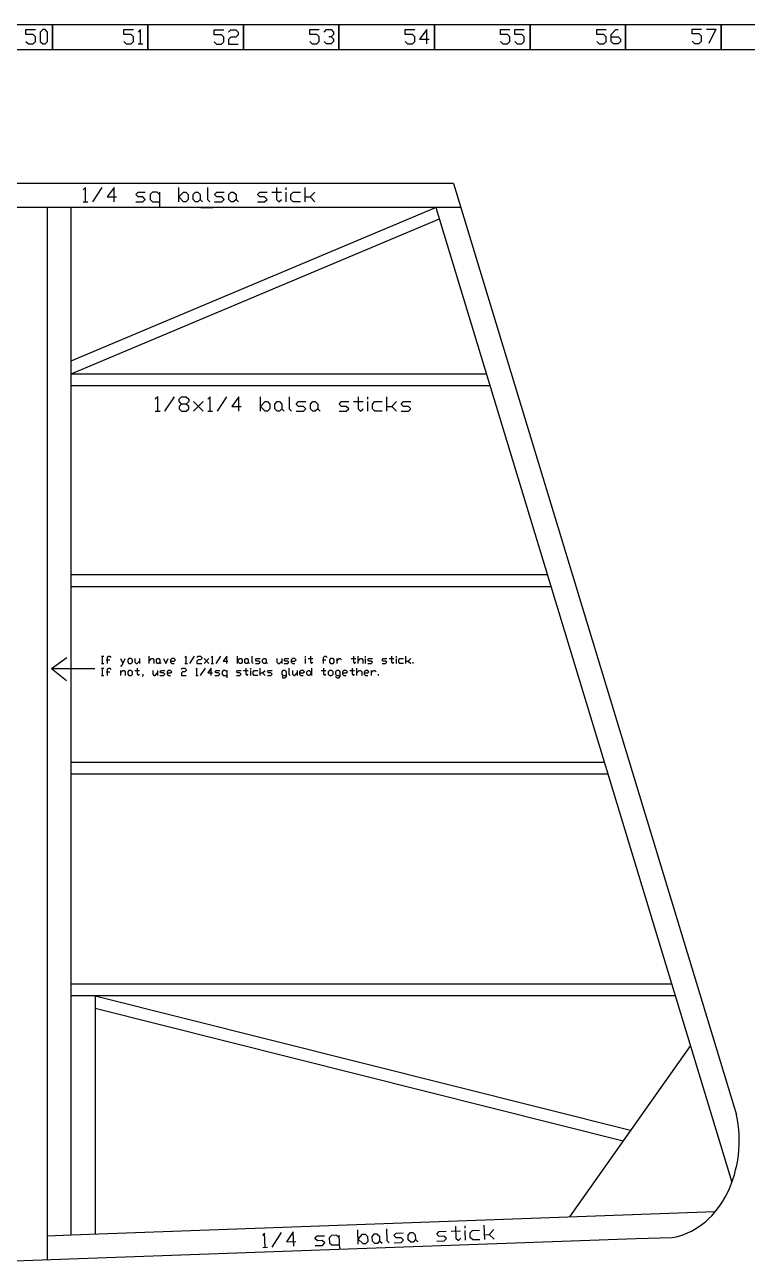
# Model space of a CAD drawing. Extents: x 0 to 102, y 0 to 13.
# Drawn here: x 49.71 to 57.28, y 0.23 to 13.18 of the extents above; entities that cross this region are included whole.
import ezdxf

# ---------------------------------------------------------------- set-up
doc = ezdxf.new("R2010")
doc.units = 0
doc.layers.get('0').update_dxf_attribs({"color": 9, "linetype": 'CONTINUOUS'})

msp = doc.modelspace()

# ---------------------------------------------------------------- linework, layer by layer
at = {"color": 7, "linetype": 'CONTINUOUS', "ltscale": 0.25}
for p, q in [((53.937, 11.515, 0), (49.583, 11.515, 0)), ((54.201, 11.515, 0), (53.937, 11.515, 0)), ((54.201, 11.515, 0), (57.162, 1.766, 0)), ((54.277, 11.265, 0), (49.204, 11.265, 0)), ((49.948, 0.248, 0), (49.948, 11.265, 0)), ((50.198, 0.507, 0), (50.198, 11.265, 0)), ((54.016, 11.265, 0), (57.115, 1.06, 0)), ((55.184, 7.418, 0), (50.198, 7.418, 0)), ((55.222, 7.293, 0), (50.198, 7.293, 0))]:
    msp.add_line(p, q, dxfattribs=at)
at = {"color": 7, "linetype": 'CONTINUOUS'}
for p, q in [((51.556, 11.265, 0), (51.681, 11.265, 0)), ((50.198, 9.659, 0), (54.004, 11.26, 0)), ((50.198, 9.523, 0), (54.052, 11.145, 0)), ((50.198, 9.523, 0), (54.545, 9.523, 0)), ((54.583, 9.398, 0), (50.198, 9.398, 0)), ((49.993, 6.437, 0), (50.151, 6.553, 0)), ((49.993, 6.437, 0), (50.445, 6.437, 0)), ((49.993, 6.437, 0), (50.148, 6.313, 0)), ((50.198, 5.458, 0), (55.779, 5.458, 0)), ((55.817, 5.333, 0), (50.198, 5.333, 0)), ((50.198, 3.135, 0), (56.485, 3.135, 0)), ((56.523, 3.01, 0), (50.198, 3.01, 0)), ((50.448, 3.01, 0), (56.053, 1.603, 0)), ((50.448, 3.01, 0), (50.448, 0.516, 0)), ((50.448, 2.881, 0), (55.976, 1.494, 0)), ((56.68, 2.492, 0), (55.413, 0.696, 0)), ((50.198, 0.507, 0), (56.941, 0.751, 0)), ((49.948, 0.498), (50.198, 0.507)), ((50.18, 0.256, 0), (56.113, 0.469, 0)), ((56.113, 0.469, 0), (56.49, 0.481, 0)), ((49.511, 0.231, 0), (50.18, 0.256, 0))]:
    msp.add_line(p, q, dxfattribs=at)
at = {"color": 7, "linetype": 'CONTINUOUS', "flags": 128}
for points in [[(49.001, 12.919), (50.001, 12.919), (50.001, 13.178), (49.001, 13.178)], [(50.001, 12.919), (51.001, 12.919), (51.001, 13.178), (50.001, 13.178)], [(51.001, 12.919), (52.001, 12.919), (52.001, 13.178), (51.001, 13.178)], [(52.001, 12.919), (53.001, 12.919), (53.001, 13.178), (52.001, 13.178)], [(53.001, 12.919), (54.001, 12.919), (54.001, 13.178), (53.001, 13.178)], [(54.001, 12.919), (55.001, 12.919), (55.001, 13.178), (54.001, 13.178)], [(55.001, 12.919), (56.001, 12.919), (56.001, 13.178), (55.001, 13.178)], [(56.001, 12.919), (57.001, 12.919), (57.001, 13.178), (56.001, 13.178)], [(57.001, 12.919), (58.001, 12.919), (58.001, 13.178), (57.001, 13.178)]]:
    msp.add_lwpolyline(points, close=True, dxfattribs=at)
at = {"linetype": 'BYBLOCK', "flags": 128}
for points in [[(49.724, 13.002), (49.749, 12.977), (49.799, 12.977), (49.824, 13.002), (49.824, 13.052), (49.799, 13.077), (49.724, 13.077), (49.724, 13.127), (49.824, 13.127)], [(49.899, 12.977), (49.924, 12.977), (49.949, 13.002), (49.949, 13.102), (49.924, 13.127), (49.899, 13.127), (49.874, 13.102), (49.874, 13.002), (49.899, 12.977)], [(50.749, 13.002), (50.774, 12.977), (50.824, 12.977), (50.849, 13.002), (50.849, 13.052), (50.824, 13.077), (50.749, 13.077), (50.749, 13.127), (50.849, 13.127)], [(50.924, 12.977), (50.924, 13.127), (50.899, 13.102)], [(51.695, 12.999), (51.72, 12.974), (51.77, 12.974), (51.795, 12.999), (51.795, 13.049), (51.77, 13.074), (51.695, 13.074), (51.695, 13.124), (51.795, 13.124)], [(51.845, 13.099), (51.87, 13.124), (51.92, 13.124), (51.945, 13.099), (51.945, 13.074), (51.92, 13.049), (51.87, 13.049), (51.845, 13.024), (51.845, 12.974), (51.945, 12.974)], [(52.695, 13.002), (52.72, 12.977), (52.77, 12.977), (52.795, 13.002), (52.795, 13.052), (52.77, 13.077), (52.695, 13.077), (52.695, 13.127), (52.795, 13.127)], [(52.845, 13.102), (52.87, 13.127), (52.92, 13.127), (52.945, 13.102), (52.945, 13.077), (52.92, 13.052), (52.895, 13.052)], [(53.695, 13.002), (53.72, 12.977), (53.77, 12.977), (53.795, 13.002), (53.795, 13.052), (53.77, 13.077), (53.695, 13.077), (53.695, 13.127), (53.795, 13.127)], [(53.92, 12.977), (53.92, 13.127), (53.845, 13.027), (53.945, 13.027)], [(54.691, 13.002), (54.716, 12.977), (54.766, 12.977), (54.791, 13.002), (54.791, 13.052), (54.766, 13.077), (54.691, 13.077), (54.691, 13.127), (54.791, 13.127)], [(54.841, 13.002), (54.866, 12.977), (54.916, 12.977), (54.941, 13.002), (54.941, 13.052), (54.916, 13.077), (54.841, 13.077), (54.841, 13.127), (54.941, 13.127)], [(55.7, 13.002), (55.725, 12.977), (55.775, 12.977), (55.8, 13.002), (55.8, 13.052), (55.775, 13.077), (55.7, 13.077), (55.7, 13.127), (55.8, 13.127)], [(55.85, 13.052), (55.925, 13.052), (55.95, 13.027), (55.95, 13.002), (55.925, 12.977), (55.875, 12.977), (55.85, 13.002), (55.85, 13.077), (55.9, 13.127), (55.925, 13.127)], [(56.698, 13.007), (56.723, 12.982), (56.773, 12.982), (56.798, 13.007), (56.798, 13.057), (56.773, 13.082), (56.698, 13.082), (56.698, 13.132), (56.798, 13.132)], [(56.848, 13.132), (56.948, 13.132), (56.873, 12.982)], [(50.899, 12.977), (50.949, 12.977)], [(52.92, 13.052), (52.945, 13.027), (52.945, 13.002), (52.92, 12.977), (52.87, 12.977), (52.845, 13.002)], [(50.348, 11.325), (50.348, 11.475), (50.323, 11.45)], [(50.423, 11.325), (50.523, 11.475)], [(50.648, 11.325), (50.648, 11.475), (50.573, 11.375), (50.673, 11.375)], [(50.873, 11.325), (50.948, 11.325), (50.973, 11.35), (50.948, 11.375), (50.898, 11.375), (50.873, 11.4), (50.898, 11.425), (50.973, 11.425)], [(51.123, 11.4), (51.098, 11.425), (51.048, 11.425), (51.023, 11.4), (51.023, 11.35), (51.048, 11.325), (51.123, 11.325)], [(51.123, 11.425), (51.123, 11.275)], [(51.323, 11.325), (51.323, 11.475)], [(51.323, 11.375), (51.373, 11.425), (51.398, 11.425), (51.423, 11.4), (51.423, 11.35), (51.398, 11.325), (51.373, 11.325), (51.323, 11.375)], [(51.548, 11.35), (51.523, 11.325), (51.498, 11.325), (51.473, 11.35), (51.473, 11.4), (51.498, 11.425), (51.523, 11.425), (51.548, 11.4), (51.548, 11.35), (51.573, 11.325)], [(51.623, 11.475), (51.623, 11.35), (51.648, 11.325)], [(51.698, 11.325), (51.773, 11.325), (51.798, 11.35), (51.773, 11.375), (51.723, 11.375), (51.698, 11.4), (51.723, 11.425), (51.798, 11.425)], [(51.923, 11.35), (51.898, 11.325), (51.873, 11.325), (51.848, 11.35), (51.848, 11.4), (51.873, 11.425), (51.898, 11.425), (51.923, 11.4), (51.923, 11.35), (51.948, 11.325)], [(52.148, 11.325), (52.223, 11.325), (52.248, 11.35), (52.223, 11.375), (52.173, 11.375), (52.148, 11.4), (52.173, 11.425), (52.248, 11.425)], [(52.298, 11.425), (52.398, 11.425)], [(52.348, 11.475), (52.348, 11.35), (52.373, 11.325), (52.398, 11.35)], [(52.448, 11.45), (52.448, 11.475)], [(52.448, 11.325), (52.448, 11.425)], [(52.598, 11.325), (52.523, 11.325), (52.498, 11.35), (52.498, 11.4), (52.523, 11.425), (52.598, 11.425)], [(52.648, 11.325), (52.648, 11.475)], [(52.648, 11.375), (52.698, 11.375), (52.748, 11.425)], [(50.323, 11.325), (50.373, 11.325)], [(52.698, 11.375), (52.748, 11.325)], [(51.103, 9.132), (51.103, 9.282), (51.078, 9.257)], [(51.178, 9.132), (51.278, 9.282)], [(51.353, 9.132), (51.403, 9.132), (51.428, 9.157), (51.428, 9.182), (51.403, 9.207), (51.353, 9.207), (51.328, 9.232), (51.328, 9.257), (51.353, 9.282), (51.403, 9.282), (51.428, 9.257), (51.428, 9.232), (51.403, 9.207)], [(51.353, 9.207), (51.328, 9.182), (51.328, 9.157), (51.353, 9.132)], [(51.478, 9.232), (51.578, 9.132)], [(51.478, 9.132), (51.578, 9.232)], [(51.653, 9.132), (51.653, 9.282), (51.628, 9.257)], [(51.728, 9.132), (51.828, 9.282)], [(51.953, 9.132), (51.953, 9.282), (51.878, 9.182), (51.978, 9.182)], [(52.178, 9.132), (52.178, 9.282)], [(52.178, 9.182), (52.228, 9.232), (52.253, 9.232), (52.278, 9.207), (52.278, 9.157), (52.253, 9.132), (52.228, 9.132), (52.178, 9.182)], [(52.403, 9.157), (52.378, 9.132), (52.353, 9.132), (52.328, 9.157), (52.328, 9.207), (52.353, 9.232), (52.378, 9.232), (52.403, 9.207), (52.403, 9.157), (52.428, 9.132)], [(52.478, 9.282), (52.478, 9.157), (52.503, 9.132)], [(52.553, 9.132), (52.628, 9.132), (52.653, 9.157), (52.628, 9.182), (52.578, 9.182), (52.553, 9.207), (52.578, 9.232), (52.653, 9.232)], [(52.778, 9.157), (52.753, 9.132), (52.728, 9.132), (52.703, 9.157), (52.703, 9.207), (52.728, 9.232), (52.753, 9.232), (52.778, 9.207), (52.778, 9.157), (52.803, 9.132)], [(53.003, 9.132), (53.078, 9.132), (53.103, 9.157), (53.078, 9.182), (53.028, 9.182), (53.003, 9.207), (53.028, 9.232), (53.103, 9.232)], [(53.153, 9.232), (53.253, 9.232)], [(53.203, 9.282), (53.203, 9.157), (53.228, 9.132), (53.253, 9.157)], [(53.303, 9.257), (53.303, 9.282)], [(53.303, 9.132), (53.303, 9.232)], [(53.453, 9.132), (53.378, 9.132), (53.353, 9.157), (53.353, 9.207), (53.378, 9.232), (53.453, 9.232)], [(53.503, 9.132), (53.503, 9.282)], [(53.503, 9.182), (53.553, 9.182), (53.603, 9.232)], [(53.653, 9.132), (53.728, 9.132), (53.753, 9.157), (53.728, 9.182), (53.678, 9.182), (53.653, 9.207), (53.678, 9.232), (53.753, 9.232)], [(51.078, 9.132), (51.128, 9.132)], [(51.628, 9.132), (51.678, 9.132)], [(53.553, 9.182), (53.603, 9.132)], [(50.514, 6.566), (50.539, 6.566)], [(50.514, 6.491), (50.539, 6.491)], [(50.527, 6.491), (50.527, 6.566)], [(50.564, 6.529), (50.602, 6.529)], [(50.577, 6.491), (50.577, 6.554), (50.589, 6.566), (50.602, 6.566), (50.614, 6.554)], [(50.714, 6.466), (50.727, 6.466), (50.764, 6.541)], [(50.714, 6.541), (50.739, 6.491)], [(50.802, 6.491), (50.827, 6.491), (50.839, 6.504), (50.839, 6.529), (50.827, 6.541), (50.802, 6.541), (50.789, 6.529), (50.789, 6.504), (50.802, 6.491)], [(50.864, 6.541), (50.864, 6.504), (50.877, 6.491), (50.889, 6.491), (50.914, 6.516)], [(50.914, 6.541), (50.914, 6.491)], [(51.014, 6.491), (51.014, 6.566)], [(51.014, 6.516), (51.039, 6.541), (51.052, 6.541), (51.064, 6.529), (51.064, 6.491)], [(51.127, 6.504), (51.114, 6.491), (51.102, 6.491), (51.089, 6.504), (51.089, 6.529), (51.102, 6.541), (51.114, 6.541), (51.127, 6.529), (51.127, 6.504), (51.139, 6.491)], [(51.164, 6.541), (51.189, 6.491), (51.214, 6.541)], [(51.239, 6.516), (51.277, 6.516), (51.289, 6.529), (51.277, 6.541), (51.252, 6.541), (51.239, 6.529), (51.239, 6.504), (51.252, 6.491), (51.277, 6.491)], [(51.402, 6.491), (51.402, 6.566), (51.389, 6.554)], [(51.389, 6.491), (51.414, 6.491)], [(51.439, 6.491), (51.489, 6.566)], [(51.514, 6.554), (51.527, 6.566), (51.552, 6.566), (51.564, 6.554), (51.564, 6.541), (51.552, 6.529), (51.527, 6.529), (51.514, 6.516), (51.514, 6.491), (51.564, 6.491)], [(51.589, 6.541), (51.639, 6.491)], [(51.589, 6.491), (51.639, 6.541)], [(51.677, 6.491), (51.677, 6.566), (51.664, 6.554)], [(51.664, 6.491), (51.689, 6.491)], [(51.714, 6.491), (51.764, 6.566)], [(51.827, 6.491), (51.827, 6.566), (51.789, 6.516), (51.839, 6.516)], [(51.939, 6.491), (51.939, 6.566)], [(51.939, 6.516), (51.964, 6.541), (51.977, 6.541), (51.989, 6.529), (51.989, 6.504), (51.977, 6.491), (51.964, 6.491), (51.939, 6.516)], [(52.052, 6.504), (52.039, 6.491), (52.027, 6.491), (52.014, 6.504), (52.014, 6.529), (52.027, 6.541), (52.039, 6.541), (52.052, 6.529), (52.052, 6.504), (52.064, 6.491)], [(52.089, 6.566), (52.089, 6.504), (52.102, 6.491)], [(52.127, 6.491), (52.164, 6.491), (52.177, 6.504), (52.164, 6.516), (52.139, 6.516), (52.127, 6.529), (52.139, 6.541), (52.177, 6.541)], [(52.239, 6.504), (52.227, 6.491), (52.214, 6.491), (52.202, 6.504), (52.202, 6.529), (52.214, 6.541), (52.227, 6.541), (52.239, 6.529), (52.239, 6.504), (52.252, 6.491)], [(52.352, 6.541), (52.352, 6.504), (52.364, 6.491), (52.377, 6.491), (52.402, 6.516)], [(52.402, 6.541), (52.402, 6.491)], [(52.427, 6.491), (52.464, 6.491), (52.477, 6.504), (52.464, 6.516), (52.439, 6.516), (52.427, 6.529), (52.439, 6.541), (52.477, 6.541)], [(52.502, 6.516), (52.539, 6.516), (52.552, 6.529), (52.539, 6.541), (52.514, 6.541), (52.502, 6.529), (52.502, 6.504), (52.514, 6.491), (52.539, 6.491)], [(52.652, 6.554), (52.652, 6.566)], [(52.652, 6.491), (52.652, 6.541)], [(52.677, 6.541), (52.727, 6.541)], [(52.702, 6.566), (52.702, 6.504), (52.714, 6.491), (52.727, 6.504)], [(52.827, 6.529), (52.864, 6.529)], [(52.839, 6.491), (52.839, 6.554), (52.852, 6.566), (52.864, 6.566), (52.877, 6.554)], [(52.914, 6.491), (52.939, 6.491), (52.952, 6.504), (52.952, 6.529), (52.939, 6.541), (52.914, 6.541), (52.902, 6.529), (52.902, 6.504), (52.914, 6.491)], [(52.977, 6.541), (52.977, 6.491)], [(52.977, 6.516), (53.002, 6.541), (53.014, 6.541), (53.027, 6.529)], [(53.127, 6.541), (53.177, 6.541)], [(53.152, 6.566), (53.152, 6.504), (53.164, 6.491), (53.177, 6.504)], [(53.202, 6.491), (53.202, 6.566)], [(53.202, 6.516), (53.227, 6.541), (53.239, 6.541), (53.252, 6.529), (53.252, 6.491)], [(53.277, 6.554), (53.277, 6.566)], [(53.277, 6.491), (53.277, 6.541)], [(53.302, 6.491), (53.339, 6.491), (53.352, 6.504), (53.339, 6.516), (53.314, 6.516), (53.302, 6.529), (53.314, 6.541), (53.352, 6.541)], [(53.452, 6.491), (53.489, 6.491), (53.502, 6.504), (53.489, 6.516), (53.464, 6.516), (53.452, 6.529), (53.464, 6.541), (53.502, 6.541)], [(53.527, 6.541), (53.577, 6.541)], [(53.552, 6.566), (53.552, 6.504), (53.564, 6.491), (53.577, 6.504)], [(53.602, 6.554), (53.602, 6.566)], [(53.602, 6.491), (53.602, 6.541)], [(53.677, 6.491), (53.639, 6.491), (53.627, 6.504), (53.627, 6.529), (53.639, 6.541), (53.677, 6.541)], [(53.702, 6.491), (53.702, 6.566)], [(53.702, 6.516), (53.727, 6.516), (53.752, 6.541)], [(53.727, 6.516), (53.752, 6.491)], [(53.777, 6.491), (53.777, 6.504)], [(50.514, 6.441), (50.539, 6.441)], [(50.514, 6.366), (50.539, 6.366)], [(50.527, 6.366), (50.527, 6.441)], [(50.564, 6.404), (50.602, 6.404)], [(50.577, 6.366), (50.577, 6.429), (50.589, 6.441), (50.602, 6.441), (50.614, 6.429)], [(50.714, 6.416), (50.714, 6.366)], [(50.714, 6.391), (50.739, 6.416), (50.752, 6.416), (50.764, 6.404), (50.764, 6.366)], [(50.802, 6.366), (50.827, 6.366), (50.839, 6.379), (50.839, 6.404), (50.827, 6.416), (50.802, 6.416), (50.789, 6.404), (50.789, 6.379), (50.802, 6.366)], [(50.864, 6.416), (50.914, 6.416)], [(50.889, 6.441), (50.889, 6.379), (50.902, 6.366), (50.914, 6.379)], [(50.939, 6.354), (50.952, 6.366), (50.952, 6.379)], [(51.052, 6.416), (51.052, 6.379), (51.064, 6.366), (51.077, 6.366), (51.102, 6.391)], [(51.102, 6.416), (51.102, 6.366)], [(51.127, 6.366), (51.164, 6.366), (51.177, 6.379), (51.164, 6.391), (51.139, 6.391), (51.127, 6.404), (51.139, 6.416), (51.177, 6.416)], [(51.202, 6.391), (51.239, 6.391), (51.252, 6.404), (51.239, 6.416), (51.214, 6.416), (51.202, 6.404), (51.202, 6.379), (51.214, 6.366), (51.239, 6.366)], [(51.352, 6.429), (51.364, 6.441), (51.389, 6.441), (51.402, 6.429), (51.402, 6.416), (51.389, 6.404), (51.364, 6.404), (51.352, 6.391), (51.352, 6.366), (51.402, 6.366)], [(51.514, 6.366), (51.514, 6.441), (51.502, 6.429)], [(51.502, 6.366), (51.527, 6.366)], [(51.552, 6.366), (51.602, 6.441)], [(51.664, 6.366), (51.664, 6.441), (51.627, 6.391), (51.677, 6.391)], [(51.702, 6.366), (51.739, 6.366), (51.752, 6.379), (51.739, 6.391), (51.714, 6.391), (51.702, 6.404), (51.714, 6.416), (51.752, 6.416)], [(51.827, 6.404), (51.814, 6.416), (51.789, 6.416), (51.777, 6.404), (51.777, 6.379), (51.789, 6.366), (51.827, 6.366)], [(51.827, 6.416), (51.827, 6.341)], [(51.927, 6.366), (51.964, 6.366), (51.977, 6.379), (51.964, 6.391), (51.939, 6.391), (51.927, 6.404), (51.939, 6.416), (51.977, 6.416)], [(52.002, 6.416), (52.052, 6.416)], [(52.027, 6.441), (52.027, 6.379), (52.039, 6.366), (52.052, 6.379)], [(52.077, 6.429), (52.077, 6.441)], [(52.077, 6.366), (52.077, 6.416)], [(52.152, 6.366), (52.114, 6.366), (52.102, 6.379), (52.102, 6.404), (52.114, 6.416), (52.152, 6.416)], [(52.177, 6.366), (52.177, 6.441)], [(52.177, 6.391), (52.202, 6.391), (52.227, 6.416)], [(52.202, 6.391), (52.227, 6.366)], [(52.252, 6.366), (52.289, 6.366), (52.302, 6.379), (52.289, 6.391), (52.264, 6.391), (52.252, 6.404), (52.264, 6.416), (52.302, 6.416)], [(52.402, 6.354), (52.414, 6.341), (52.439, 6.341), (52.452, 6.354), (52.452, 6.404), (52.439, 6.416), (52.414, 6.416), (52.402, 6.404), (52.402, 6.379), (52.414, 6.366), (52.452, 6.366)], [(52.477, 6.441), (52.477, 6.379), (52.489, 6.366)], [(52.514, 6.416), (52.514, 6.379), (52.527, 6.366), (52.539, 6.366), (52.564, 6.391)], [(52.564, 6.416), (52.564, 6.366)], [(52.589, 6.391), (52.627, 6.391), (52.639, 6.404), (52.627, 6.416), (52.602, 6.416), (52.589, 6.404), (52.589, 6.379), (52.602, 6.366), (52.627, 6.366)], [(52.714, 6.391), (52.689, 6.366), (52.677, 6.366), (52.664, 6.379), (52.664, 6.404), (52.677, 6.416), (52.689, 6.416), (52.714, 6.391)], [(52.714, 6.441), (52.714, 6.366)], [(52.814, 6.416), (52.864, 6.416)], [(52.839, 6.441), (52.839, 6.379), (52.852, 6.366), (52.864, 6.379)], [(52.902, 6.366), (52.927, 6.366), (52.939, 6.379), (52.939, 6.404), (52.927, 6.416), (52.902, 6.416), (52.889, 6.404), (52.889, 6.379), (52.902, 6.366)], [(52.964, 6.354), (52.977, 6.341), (53.002, 6.341), (53.014, 6.354), (53.014, 6.404), (53.002, 6.416), (52.977, 6.416), (52.964, 6.404), (52.964, 6.379), (52.977, 6.366), (53.014, 6.366)], [(53.039, 6.391), (53.077, 6.391), (53.089, 6.404), (53.077, 6.416), (53.052, 6.416), (53.039, 6.404), (53.039, 6.379), (53.052, 6.366), (53.077, 6.366)], [(53.114, 6.416), (53.164, 6.416)], [(53.139, 6.441), (53.139, 6.379), (53.152, 6.366), (53.164, 6.379)], [(53.189, 6.366), (53.189, 6.441)], [(53.189, 6.391), (53.214, 6.416), (53.227, 6.416), (53.239, 6.404), (53.239, 6.366)], [(53.264, 6.391), (53.302, 6.391), (53.314, 6.404), (53.302, 6.416), (53.277, 6.416), (53.264, 6.404), (53.264, 6.379), (53.277, 6.366), (53.302, 6.366)], [(53.339, 6.416), (53.339, 6.366)], [(53.339, 6.391), (53.364, 6.416), (53.377, 6.416), (53.389, 6.404)], [(53.414, 6.366), (53.414, 6.379)], [(52.228, 0.377), (52.223, 0.527), (52.199, 0.501)], [(52.303, 0.38), (52.398, 0.533)], [(52.528, 0.388), (52.523, 0.538), (52.451, 0.435), (52.551, 0.439)], [(53.203, 0.412), (53.197, 0.562)], [(53.427, 0.445), (53.403, 0.419), (53.378, 0.418), (53.352, 0.442), (53.35, 0.492), (53.374, 0.518), (53.399, 0.519), (53.425, 0.495), (53.427, 0.445), (53.453, 0.421)], [(53.497, 0.572), (53.502, 0.448), (53.528, 0.423)], [(53.578, 0.425), (53.652, 0.428), (53.677, 0.454), (53.651, 0.478), (53.601, 0.476), (53.575, 0.5), (53.599, 0.526), (53.674, 0.529)], [(53.801, 0.458), (53.777, 0.432), (53.752, 0.431), (53.727, 0.456), (53.725, 0.506), (53.749, 0.531), (53.774, 0.532), (53.8, 0.508), (53.801, 0.458), (53.827, 0.434)], [(54.027, 0.441), (54.102, 0.444), (54.126, 0.47), (54.1, 0.494), (54.05, 0.492), (54.025, 0.516), (54.049, 0.542), (54.124, 0.545)], [(54.174, 0.547), (54.274, 0.55)], [(54.222, 0.598), (54.226, 0.473), (54.252, 0.449), (54.276, 0.475)], [(54.323, 0.577), (54.322, 0.602)], [(54.327, 0.452), (54.323, 0.552)], [(54.477, 0.457), (54.402, 0.455), (54.376, 0.479), (54.374, 0.529), (54.398, 0.555), (54.473, 0.557)], [(54.527, 0.459), (54.522, 0.609)], [(54.525, 0.509), (54.575, 0.511), (54.623, 0.563)], [(52.753, 0.396), (52.828, 0.398), (52.852, 0.424), (52.826, 0.448), (52.776, 0.447), (52.75, 0.471), (52.774, 0.497), (52.849, 0.499)], [(53, 0.48), (52.974, 0.504), (52.924, 0.502), (52.9, 0.476), (52.902, 0.426), (52.928, 0.402), (53.003, 0.405)], [(52.999, 0.505), (53.005, 0.355)], [(53.201, 0.462), (53.249, 0.514), (53.274, 0.514), (53.3, 0.49), (53.302, 0.44), (53.278, 0.415), (53.253, 0.414), (53.201, 0.462)], [(54.575, 0.511), (54.627, 0.463)], [(52.203, 0.376), (52.253, 0.378)]]:
    msp.add_lwpolyline(points, dxfattribs=at)
at = {"color": 7, "linetype": 'CONTINUOUS', "flags": 128}
msp.add_lwpolyline([(56.49, 0.481), (56.531, 0.488), (56.571, 0.499), (56.612, 0.512), (56.651, 0.528), (56.69, 0.546), (56.728, 0.567), (56.765, 0.591), (56.801, 0.616), (56.837, 0.645), (56.87, 0.675), (56.903, 0.708), (56.934, 0.743), (56.964, 0.78), (56.992, 0.819), (57.019, 0.86), (57.044, 0.903), (57.067, 0.947), (57.088, 0.993), (57.108, 1.04), (57.125, 1.088), (57.141, 1.137), (57.154, 1.188), (57.165, 1.239), (57.175, 1.291), (57.182, 1.343), (57.187, 1.396), (57.19, 1.449), (57.191, 1.503), (57.189, 1.556), (57.186, 1.609), (57.18, 1.662), (57.172, 1.714), (57.162, 1.766)], dxfattribs=at)

doc.saveas('drawing.dxf')
